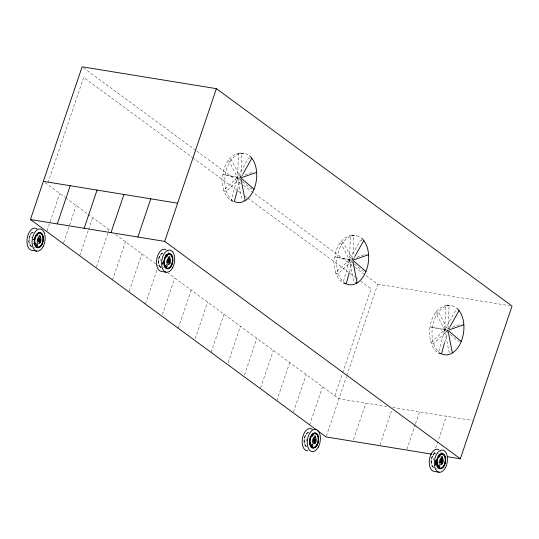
<?xml version="1.0" encoding="UTF-8"?>
<svg xmlns="http://www.w3.org/2000/svg" width="539" height="539" viewBox="0 0 539 539"><rect width="100%" height="100%" fill="white"/><g stroke="black" fill="none" stroke-linecap="round" stroke-linejoin="round"><path stroke-width="0.4" stroke-dasharray="2.69 2.02" d="M232.329 201.209A1.725 1.3 -63.6 0 1 231.46 199.396L237.49 177.472L238.514 154.558A1.725 1.321 85.6 0 1 239.909 153.015L244.612 153.426M249.901 157.981A1.725 1.125 -37.7 0 0 247.805 159.18L237.49 177.472L224.136 189.93A1.725 0.815 -18.7 0 0 224.453 191.028L226.407 191.284L240.765 177.897L241.856 153.271L239.909 153.015M346.213 283.777L344.259 283.527A1.725 1.3 -63.6 0 1 343.39 281.715L349.427 259.785L350.444 236.87A1.725 1.321 85.6 0 1 351.839 235.327L356.542 235.745M361.831 240.293A1.725 1.125 -37.7 0 0 359.742 241.492L349.427 259.785L336.066 272.242A1.725 0.815 -18.7 0 0 336.39 273.347L338.337 273.603L352.695 260.216L353.793 235.583L351.839 235.327M441.475 353.833L439.521 353.577A1.725 1.3 -63.6 0 1 438.652 351.765L444.688 329.841L445.706 306.927A1.725 1.321 85.6 0 1 447.101 305.384L451.803 305.795M444.715 342.049L447.956 330.266L449.054 305.64L447.101 305.384M33.148 239.99L33.236 239.121M435.216 461.903L435.337 460.704M33.391 239.242L33.142 239.821M237.517 189.681L240.549 178.685M349.454 272L352.263 261.786M47.998 182.782L83.646 77.461L192.106 157.22M47.122 230.807L59.775 193.42M63.548 242.887L76.201 205.5M79.705 255.762L88.315 230.308M88.585 229.513L92.627 217.581M96.393 267.041L109.053 229.661M112.55 279.916L125.472 241.735M129.245 291.201L141.898 253.815M145.402 304.077L156.977 269.871M162.36 314.56L174.751 277.969M178.247 328.231L191.17 290.049M195.212 338.721L207.596 302.13M211.099 352.385L224.022 314.203M228.064 362.875L240.448 326.284M244.484 374.955L256.867 338.364M260.64 387.824L273.293 350.444M276.797 400.699L289.719 362.518M293.492 411.985L306.145 374.598M309.642 424.86L322.571 386.679M334.887 395.734L342.393 373.561M342.663 372.772L371.075 288.83L359.547 280.354M326.338 436.139L346.53 376.485M346.799 375.69L377.765 284.215L355.39 267.755M353.463 439.716L365.853 403.125M380.056 444.884L391.9 409.883M406.911 449.256L415.259 424.597M415.529 423.802L419.564 411.87M434.306 452.039L433.497 454.424L435.128 454.687M435.653 448.057L446.42 416.243M223.8 190.51C223.618 188.421 218.8 171.449 225.248 174.845L240.765 177.897L242.402 174.986M335.73 272.822C335.554 270.74 330.737 253.768 337.185 257.157L352.695 260.216L354.339 257.298M450.004 352.6A1.725 1.179 58 0 1 448.805 350.977L444.688 329.841L435.93 313.031A1.725 0.896 37.6 0 1 436.597 311.946L438.551 312.196L447.956 330.266L433.599 343.653L431.651 343.404A1.725 0.815 -18.7 0 1 431.328 342.299L444.688 329.841L455.004 311.549A1.725 1.125 -37.7 0 1 457.092 310.349M448.778 328.81L449.6 327.355M237.659 177.971C238.305 175.424 235.819 178.268 237.611 178.038M349.771 259.461C348.019 258.194 349.609 262.163 349.75 259.4M444.81 330.407L445.012 329.457M349.595 260.283L349.036 259.818L349.636 259.259M444.857 330.34C443.577 331.155 444.237 328.11 445.032 329.518M239.498 153.049C229.499 154.43 223.51 166.086 223.058 174.629L237.49 177.472L252.279 172.359A1.725 0.404 -4 0 1 253.182 172.163M351.428 235.361C341.436 236.742 335.447 248.398 334.995 256.941L349.427 259.785L364.209 254.671A1.725 0.404 -4 0 1 366.635 254.462M446.69 305.418C436.698 306.799 430.708 318.455 430.257 326.998L444.688 329.841L459.471 324.727A1.725 0.404 -4 0 1 461.438 324.478M435.357 461.674L435.236 461.687A1.482 0.849 -80.8 0 0 435.856 461.108M163.391 267.472L164.442 267.445M377.765 284.215L509.564 305.667M32.246 243.884L33.485 244.086M33.526 247.111L35.123 247.374M387.009 406.568L338.991 398.752L168.181 273.138M392.709 407.497L472.467 420.481M435.054 461.074L435.856 461.202L435.579 460.899M435.761 461.579L435.829 461.586A1.246 0.714 -80.8 0 1 435.33 460.852M438.106 462.098L440.39 462.469M434.986 461.815L436.004 461.936A1.604 0.916 -80.8 0 1 435.229 461.35M434.939 462.583L436.179 462.785M434.522 464.962L435.761 465.164M435.802 468.189L437.399 468.445M447.956 330.266L432.446 327.213C425.999 323.824 430.816 340.789 430.991 342.878M434.704 463.432L436.078 463.715M237.706 176.94L237.106 177.499L237.463 178.065M233.252 201.525C228.462 199.956 225.504 195.273 223.867 190.752M345.843 284.066C340.715 282.685 337.495 277.814 335.804 273.064M444.897 329.309L444.298 329.868L444.662 330.434M440.841 354.029C435.842 352.573 432.729 347.776 431.065 343.121M83.478 67.799L196.041 150.576M196.715 151.075L240.792 183.489M243.507 185.483L354.709 267.256M192.787 157.718L242.274 194.114M244.982 196.102L247.017 197.597M247.697 198.096L354.803 276.864M355.477 277.363L358.873 279.856M45.114 182.64L65.03 197.287M65.691 197.773L87.372 213.713M88.025 214.199L110.367 230.625M115.622 234.492L155.697 263.962M156.35 264.447L160.952 267.822M444.688 329.841L447.154 331.93M450.24 334.544L457.025 340.298A1.725 0.505 22.1 0 0 459.268 341.254M352.695 260.216L343.289 242.146L341.335 241.89A1.725 0.896 37.6 0 0 340.668 242.974L349.427 259.785L353.746 263.443M354.359 263.969L361.763 270.241A1.725 0.505 22.1 0 0 362.558 270.733M240.765 177.897L231.352 159.827L229.398 159.571A1.725 0.896 37.6 0 0 228.738 160.662L237.49 177.472L239.956 179.561M242.429 181.656L249.826 187.929A1.725 0.505 22.1 0 0 252.07 188.886M435.95 463.257L435.424 461.067M436.3 466.444L435.249 462.482M162.731 261.914L162.906 262.655M162.94 265.195L162.468 261.914M33.303 239.821L33.243 239.41M349.427 259.785L353.544 280.92A1.725 1.179 58 0 0 355.167 282.679M237.49 177.472L241.607 198.608A1.725 1.179 58 0 0 243.23 200.36M233.03 200.744A24.781 15.793 -82.6 0 1 226.946 168.114A24.781 15.793 -82.6 0 1 249.099 155.481M345.58 283.44A24.781 15.793 -82.6 0 1 338.708 250.931A24.781 15.793 -82.6 0 1 361.036 237.793M364.007 271.198A1.725 0.505 22.1 0 1 363.05 270.949M440.841 353.496A24.781 15.793 -82.6 0 1 433.969 320.981A24.781 15.793 -82.6 0 1 456.297 307.85M160.379 267.445A7.768 4.433 -80.8 0 1 158.459 259.407A7.768 4.433 -80.8 0 1 162.973 252.67M167.865 251.396A11.218 6.401 -80.8 0 1 168.572 252.683M161.518 267.593A7.418 4.238 -80.8 0 1 158.52 260.404A7.418 4.238 -80.8 0 1 162.967 253.013M162.946 263.194A3.241 1.853 -80.8 0 1 162.448 263.423M160.622 260.714A3.241 1.853 -80.8 0 1 160.912 259.057M160.595 266.812A7.074 4.036 -80.8 0 1 158.843 259.481A7.074 4.036 -80.8 0 1 162.96 253.35M164.995 254.327A1.206 0.687 -80.8 0 1 165.406 254.772M162.36 262.668A1.206 0.687 -80.8 0 1 162.583 264.225M33.64 239.296A1.341 0.761 -80.8 0 1 33.425 239.929M33.054 239.774A1.246 0.714 -80.8 0 1 33.074 239.141M31.929 246.849A7.768 4.433 -80.8 0 1 28.789 239.329A7.768 4.433 -80.8 0 1 33.445 231.588M31.983 246.512A7.418 4.238 -80.8 0 1 28.985 239.323A7.418 4.238 -80.8 0 1 33.438 231.925M31.383 237.975A3.241 1.853 -80.8 0 1 31.7 237.241M31.06 245.723A7.074 4.036 -80.8 0 1 29.315 238.4A7.074 4.036 -80.8 0 1 33.431 232.262M33.694 243.743A1.206 0.687 -80.8 0 1 33.613 243.177M306.078 446.757A7.768 4.433 -80.8 0 1 304.151 438.719A7.768 4.433 -80.8 0 1 308.672 431.982M307.217 446.905A7.418 4.238 -80.8 0 1 304.212 439.716A7.418 4.238 -80.8 0 1 308.665 432.325M306.536 441.549A3.241 1.853 -80.8 0 1 306.61 438.369M306.287 446.124A7.074 4.036 -80.8 0 1 304.542 438.793A7.074 4.036 -80.8 0 1 308.658 432.662M435.829 460.704A1.341 0.761 -80.8 0 1 435.344 461.438M435.977 461.795A1.469 0.842 -80.8 0 1 435.168 460.933M435.95 461.573A1.246 0.714 -80.8 0 1 435.263 460.838M435.963 461.108A1.442 0.822 -80.8 0 1 435.135 461.674M435.903 461.04A1.341 0.761 -80.8 0 1 435.344 461.566M433.12 467.441A7.768 4.433 -80.8 0 1 431.2 459.396A7.768 4.433 -80.8 0 1 435.721 452.666M440.612 451.392A11.218 6.401 -80.8 0 1 441.313 452.679M437.863 453.44A7.418 4.238 -80.8 0 1 438.733 454.37M434.259 467.589A7.418 4.238 -80.8 0 1 431.261 460.4A7.418 4.238 -80.8 0 1 435.714 453.003M435.903 461.182A1.604 0.916 -80.8 0 1 435.229 461.808M435.687 463.183A3.241 1.853 -80.8 0 1 435.195 463.412M433.45 459.868A3.241 1.853 -80.8 0 1 433.976 458.318M433.336 466.801A7.074 4.036 -80.8 0 1 431.584 459.477A7.074 4.036 -80.8 0 1 435.707 453.339M435.822 461.721A1.381 0.788 -80.8 0 1 435.269 460.906M435.249 462.812A1.206 0.687 -80.8 0 1 435.209 464.49M435.903 464.551A1.206 0.687 -80.8 0 1 435.916 463.938"/><path stroke-width="0.81" d="M237.301 190.469L234.276 201.465A24.781 15.793 -82.6 0 0 254.752 187.181A24.781 15.793 -82.6 0 0 249.685 155.946M349.238 272.781L346.213 283.777A24.781 15.793 -82.6 0 0 366.682 269.5A24.781 15.793 -82.6 0 0 361.615 238.265M444.5 342.838L441.475 353.833A24.781 15.793 -82.6 0 0 461.943 339.55A24.781 15.793 -82.6 0 0 456.883 308.321M316.211 429.691L30.427 219.528L82.123 66.802L216.408 88.659L512.05 306.071L460.353 458.797L447.336 456.674M57.289 223.901L70.211 185.719M84.145 228.267L97.067 190.092M111 232.639L123.923 194.458M137.856 237.012L150.785 198.83M460.353 458.797L164.718 241.384L216.408 88.659M242.813 174.259L251.854 158.237M354.75 256.571L363.785 240.549M450.011 326.627L459.046 310.605M241.56 177.621L256.658 172.399M353.49 259.939L368.588 254.718M448.751 329.989L463.85 324.768M355.821 282.759L357.121 282.935L353.011 261.833M43.356 181.347L177.641 203.203M30.427 219.528L164.718 241.384M36.679 251.12L31.572 250.291A11.218 6.401 -80.8 0 1 27.24 237.968A11.218 6.401 -80.8 0 1 35.459 228.199M166.207 272.208L161.107 271.373A11.218 6.401 -80.8 0 1 156.964 258.093A11.218 6.401 -80.8 0 1 166.052 249.672M431.874 454.155L326.068 436.934L317.532 430.654M438.955 472.198L433.848 471.369A11.218 6.401 -80.8 0 1 429.711 458.089A11.218 6.401 -80.8 0 1 438.793 449.661M448.589 330.805L461.216 341.504M353.328 260.748L365.954 271.454M241.391 178.436L254.024 189.135M448.273 331.889L452.383 352.984M241.081 179.521L245.184 200.616M164.644 259.144A1.206 0.687 -80.8 0 1 164.125 260.108M167.023 254.704A1.206 0.687 -80.8 0 1 167.279 256.16A1.206 0.687 -80.8 0 1 166.383 256.988A1.206 0.687 -80.8 0 1 165.972 255.681M168.586 258.45A1.206 0.687 -80.8 0 1 168.882 256.766A1.206 0.687 -80.8 0 1 169.839 256.962A1.206 0.687 -80.8 0 1 169.542 258.646M169.805 262.608A1.206 0.687 -80.8 0 1 168.72 263.894M165.257 265.491A1.206 0.687 -80.8 0 1 165.224 265.808M164.058 262.897A1.206 0.687 -80.8 0 1 164.557 263.753A1.206 0.687 -80.8 0 1 164.179 265.02M38.983 240.488A1.246 0.714 -80.8 0 1 38.862 240.771M39.408 241.182A1.341 0.761 -80.8 0 1 38.256 240.448A1.341 0.761 -80.8 0 1 39.334 238.844A1.341 0.761 -80.8 0 1 39.569 240.933M39.421 241.263A1.442 0.822 -80.8 0 1 38.181 240.475A1.442 0.822 -80.8 0 1 39.347 238.737A1.442 0.822 -80.8 0 1 39.603 240.994M35.998 228.347A11.218 6.401 -80.8 0 1 37.016 228.9M35.123 237.45A1.206 0.687 -80.8 0 1 34.765 238.858M37.494 233.623A1.206 0.687 -80.8 0 1 37.717 235.172A1.206 0.687 -80.8 0 1 36.74 235.846A1.206 0.687 -80.8 0 1 36.517 234.29M38.976 236.796A1.206 0.687 -80.8 0 1 39.98 235.462A1.206 0.687 -80.8 0 1 40.162 237.335M40.257 241.223A1.206 0.687 -80.8 0 1 40.169 242.139M40.048 242.409A1.206 0.687 -80.8 0 1 39.192 242.813M34.159 241.903A1.206 0.687 -80.8 0 1 34.947 242.254A1.206 0.687 -80.8 0 1 34.799 243.716M314.163 441.286A1.455 0.829 -80.8 0 0 314.432 440.215A1.469 0.842 -80.8 0 1 314.217 441.306M314.325 440.248A1.246 0.714 -80.8 0 1 314.089 441.165M314.931 441.023A1.341 0.761 -80.8 0 1 313.738 441.67A1.341 0.761 -80.8 0 1 313.786 439.656A1.341 0.761 -80.8 0 1 314.958 439.716M314.965 441.064A1.442 0.822 -80.8 0 1 313.685 441.758A1.442 0.822 -80.8 0 1 313.732 439.588A1.442 0.822 -80.8 0 1 314.998 439.649M315.079 439.965A1.442 0.822 -80.8 0 1 315.059 440.7M314.372 439.945A1.246 0.714 -80.8 0 1 314.156 441.178M307.924 450.739A11.218 6.401 -80.8 0 1 302.554 437.884A11.218 6.401 -80.8 0 1 312.243 429.3M310.181 437.358A1.206 0.687 -80.8 0 1 310.302 438.611A1.206 0.687 -80.8 0 1 309.635 439.501M314.385 440.228A1.381 0.788 -80.8 0 1 314.129 441.239M314.52 440.195A1.604 0.916 -80.8 0 1 314.378 441.01M312.863 434.171A1.206 0.687 -80.8 0 1 312.586 436.159A1.206 0.687 -80.8 0 1 311.636 435.303M314.217 437.493A1.206 0.687 -80.8 0 1 314.695 435.963A1.206 0.687 -80.8 0 1 315.564 436.354A1.206 0.687 -80.8 0 1 315.241 437.958M315.47 442.229A1.206 0.687 -80.8 0 1 314.587 443.28M309.575 442.209A1.206 0.687 -80.8 0 1 310.235 442.923A1.206 0.687 -80.8 0 1 309.878 444.331M441.374 460.926A1.246 0.714 -80.8 0 0 441.353 460.616A1.246 0.714 -80.8 0 1 441.326 461.573M437.399 458.521A1.206 0.687 -80.8 0 1 437.385 459.134M437.311 459.437A1.206 0.687 -80.8 0 1 436.866 460.097M439.602 454.62A1.206 0.687 -80.8 0 1 440.067 455.947A1.206 0.687 -80.8 0 1 439.184 456.998A1.206 0.687 -80.8 0 1 438.719 455.671M441.333 458.44A1.206 0.687 -80.8 0 1 441.63 456.762A1.206 0.687 -80.8 0 1 442.586 456.951A1.206 0.687 -80.8 0 1 442.29 458.635M442.553 462.597A1.206 0.687 -80.8 0 1 442.324 463.486M442 463.87A1.206 0.687 -80.8 0 1 441.326 463.735M438.005 465.487A1.206 0.687 -80.8 0 1 437.971 465.797M436.806 462.886A1.206 0.687 -80.8 0 1 437.297 463.749A1.206 0.687 -80.8 0 1 436.927 465.016M169.307 262.048A1.341 0.761 -80.8 0 0 169.003 259.946A1.341 0.761 -80.8 0 0 168.013 261.786A1.341 0.761 -80.8 0 0 169.307 262.048A1.482 0.849 -80.8 0 0 168.936 259.785A1.482 0.849 -80.8 0 0 167.831 261.826A1.482 0.849 -80.8 0 0 169.266 262.122M169.105 262.015A1.341 0.761 -80.8 0 0 168.801 259.913A1.341 0.761 -80.8 0 0 167.804 261.752A1.341 0.761 -80.8 0 0 169.105 262.015M169.131 262.075A1.442 0.822 -80.8 0 0 168.808 259.805A1.442 0.822 -80.8 0 0 167.73 261.792A1.442 0.822 -80.8 0 0 169.131 262.075M172.615 267.782A11.218 6.401 -80.8 0 0 170.095 250.109A11.218 6.401 -80.8 0 0 161.747 265.579A11.218 6.401 -80.8 0 0 172.615 267.782M171.49 265.788A7.768 4.433 -80.8 0 0 169.745 253.552A7.768 4.433 -80.8 0 0 163.964 264.258A7.768 4.433 -80.8 0 0 171.49 265.788M171.348 265.579A7.418 4.238 -80.8 0 0 169.684 253.889A7.418 4.238 -80.8 0 0 164.159 264.123A7.418 4.238 -80.8 0 0 171.348 265.579M169.967 263.16A3.241 1.853 -80.8 0 0 169.239 258.046A3.241 1.853 -80.8 0 0 166.827 262.52A3.241 1.853 -80.8 0 0 169.967 263.16M169.313 262.19A1.604 0.916 -80.8 0 0 168.956 259.663A1.604 0.916 -80.8 0 0 167.757 261.88A1.604 0.916 -80.8 0 0 169.313 262.19M171.213 265.377A7.074 4.036 -80.8 0 0 169.623 254.233A7.074 4.036 -80.8 0 0 164.355 263.989A7.074 4.036 -80.8 0 0 171.213 265.377M166.895 266.684A1.206 0.687 -80.8 0 0 166.625 264.784A1.206 0.687 -80.8 0 0 165.729 266.448A1.206 0.687 -80.8 0 0 166.895 266.684M39.778 240.967A1.341 0.761 -80.8 0 0 39.475 238.858A1.341 0.761 -80.8 0 0 38.478 240.704A1.341 0.761 -80.8 0 0 39.778 240.967M39.738 241.034A1.482 0.849 -80.8 0 0 39.401 238.696A1.482 0.849 -80.8 0 0 38.296 240.744A1.482 0.849 -80.8 0 0 39.738 241.034M43.086 246.7A11.218 6.401 -80.8 0 0 40.56 229.028A11.218 6.401 -80.8 0 0 32.212 244.497A11.218 6.401 -80.8 0 0 43.086 246.7M41.954 244.699A7.768 4.433 -80.8 0 0 40.209 232.464A7.768 4.433 -80.8 0 0 34.429 243.177A7.768 4.433 -80.8 0 0 41.954 244.699M41.82 244.497A7.418 4.238 -80.8 0 0 40.149 232.808A7.418 4.238 -80.8 0 0 34.631 243.035A7.418 4.238 -80.8 0 0 41.82 244.497M40.438 242.078A3.241 1.853 -80.8 0 0 39.704 236.965A3.241 1.853 -80.8 0 0 37.292 241.438A3.241 1.853 -80.8 0 0 40.438 242.078M39.785 241.108A1.604 0.916 -80.8 0 0 39.421 238.582A1.604 0.916 -80.8 0 0 38.229 240.792A1.604 0.916 -80.8 0 0 39.785 241.108M41.685 244.295A7.074 4.036 -80.8 0 0 40.088 233.144A7.074 4.036 -80.8 0 0 34.826 242.9A7.074 4.036 -80.8 0 0 41.685 244.295M37.366 245.602A1.206 0.687 -80.8 0 0 37.097 243.695A1.206 0.687 -80.8 0 0 36.194 245.366A1.206 0.687 -80.8 0 0 37.366 245.602M315.005 441.36A1.341 0.761 -80.8 0 0 314.702 439.251A1.341 0.761 -80.8 0 0 313.705 441.097A1.341 0.761 -80.8 0 0 315.005 441.36A1.482 0.849 -80.8 0 0 314.628 439.096A1.482 0.849 -80.8 0 0 313.523 441.138A1.482 0.849 -80.8 0 0 314.965 441.434M318.313 447.094A11.218 6.401 -80.8 0 0 315.787 429.421A11.218 6.401 -80.8 0 0 307.439 444.891A11.218 6.401 -80.8 0 0 318.313 447.094M317.181 445.099A7.768 4.433 -80.8 0 0 315.436 432.864A7.768 4.433 -80.8 0 0 309.656 443.57A7.768 4.433 -80.8 0 0 317.181 445.099M317.047 444.891A7.418 4.238 -80.8 0 0 315.376 433.201A7.418 4.238 -80.8 0 0 309.858 443.435A7.418 4.238 -80.8 0 0 317.047 444.891M315.665 442.472A3.241 1.853 -80.8 0 0 314.931 437.358A3.241 1.853 -80.8 0 0 312.519 441.832A3.241 1.853 -80.8 0 0 315.665 442.472M315.012 441.502A1.604 0.916 -80.8 0 0 314.648 438.975A1.604 0.916 -80.8 0 0 313.455 441.185A1.604 0.916 -80.8 0 0 315.012 441.502M316.912 444.688A7.074 4.036 -80.8 0 0 315.315 433.545A7.074 4.036 -80.8 0 0 310.053 443.301A7.074 4.036 -80.8 0 0 316.912 444.688M312.593 445.996A1.206 0.687 -80.8 0 0 312.324 444.096A1.206 0.687 -80.8 0 0 311.421 445.76A1.206 0.687 -80.8 0 0 312.593 445.996M442.054 462.044A1.341 0.761 -80.8 0 0 441.751 459.935A1.341 0.761 -80.8 0 0 440.754 461.782A1.341 0.761 -80.8 0 0 442.054 462.044M441.845 462.011A1.341 0.761 -80.8 0 0 441.549 459.902A1.341 0.761 -80.8 0 0 440.552 461.748A1.341 0.761 -80.8 0 0 441.845 462.011M441.872 462.071A1.442 0.822 -80.8 0 0 441.549 459.794A1.442 0.822 -80.8 0 0 440.478 461.788A1.442 0.822 -80.8 0 0 441.872 462.071M442.014 462.112A1.482 0.849 -80.8 0 0 441.677 459.774A1.482 0.849 -80.8 0 0 440.572 461.822A1.482 0.849 -80.8 0 0 442.014 462.112M445.362 467.778A11.218 6.401 -80.8 0 0 442.836 450.105A11.218 6.401 -80.8 0 0 434.488 465.575A11.218 6.401 -80.8 0 0 445.362 467.778M444.23 465.777A7.768 4.433 -80.8 0 0 442.485 453.542A7.768 4.433 -80.8 0 0 436.705 464.254A7.768 4.433 -80.8 0 0 444.23 465.777M444.096 465.575A7.418 4.238 -80.8 0 0 442.425 453.885A7.418 4.238 -80.8 0 0 436.907 464.113A7.418 4.238 -80.8 0 0 444.096 465.575M442.714 463.149A3.241 1.853 -80.8 0 0 441.98 458.042A3.241 1.853 -80.8 0 0 439.568 462.516A3.241 1.853 -80.8 0 0 442.714 463.149M442.061 462.186A1.604 0.916 -80.8 0 0 441.697 459.652A1.604 0.916 -80.8 0 0 440.504 461.869A1.604 0.916 -80.8 0 0 442.061 462.186M443.961 465.373A7.074 4.036 -80.8 0 0 442.364 454.222A7.074 4.036 -80.8 0 0 437.102 463.978A7.074 4.036 -80.8 0 0 443.961 465.373M439.642 466.68A1.206 0.687 -80.8 0 0 439.373 464.773A1.206 0.687 -80.8 0 0 438.47 466.437A1.206 0.687 -80.8 0 0 439.642 466.68"/></g></svg>
